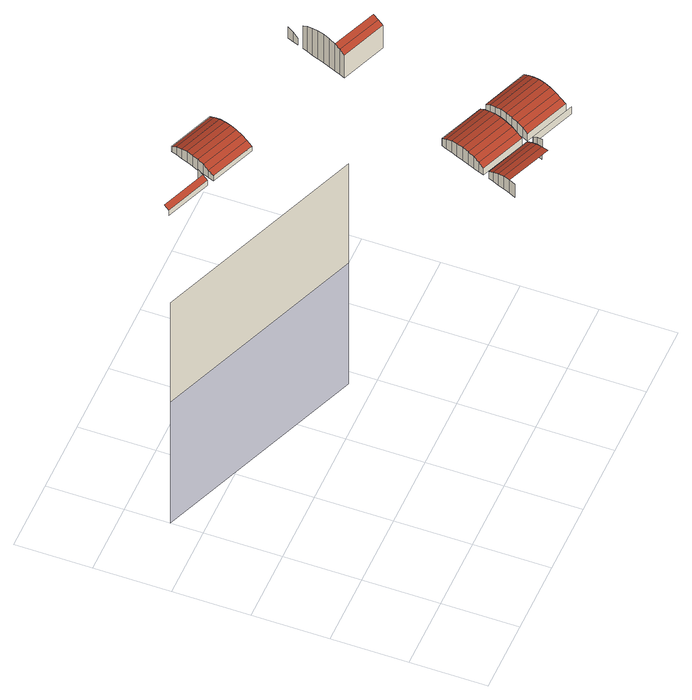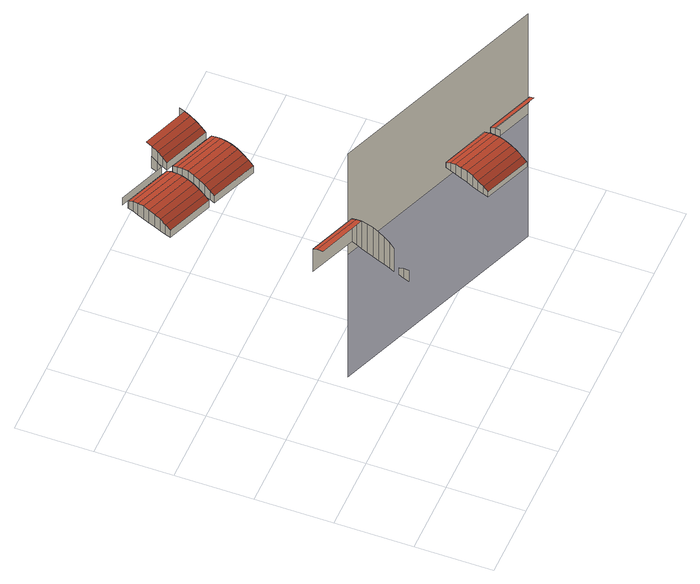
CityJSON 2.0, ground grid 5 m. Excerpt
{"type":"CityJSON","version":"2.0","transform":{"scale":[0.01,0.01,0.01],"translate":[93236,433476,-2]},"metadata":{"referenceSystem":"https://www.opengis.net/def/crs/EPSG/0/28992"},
"CityObjects":{
"building1":{"type":"Building","attributes":{"measuredHeight":21.81},"children":["building1-1","building1-2","building1-3"],"geometry":[{"type":"MultiSurface","lod":"2","boundaries":[[[0,1,2,3]],[[4,5,1,0]],[[6,7,8,9]],[[7,6,10,11]],[[10,6,9,12]],[[13,10,12,14]],[[15,16,17,18]],[[16,19,20,17]],[[21,22,23,24]],[[19,25,26,20]],[[27,23,22,28]],[[29,27,28,30]],[[31,15,18,32]],[[33,29,30,34]],[[15,31,35,16]],[[36,33,34,37]],[[16,35,38,19]],[[19,38,39,25]],[[40,41,42,43]],[[22,44,45,28]],[[25,39,46,47]],[[41,48,49,42]],[[28,45,50,30]],[[48,51,52,49]],[[30,50,53,34]],[[35,31,32,54]],[[51,55,56,52]],[[34,53,57,37]],[[38,35,54,58]],[[59,36,37,57]],[[60,56,55,61]],[[62,40,43,63]],[[39,38,58,64]],[[40,62,65,41]],[[66,60,61,67]],[[46,39,64,68]],[[41,65,69,48]],[[70,71,50,45]],[[72,66,67,73]],[[68,74,75,46]],[[48,69,76,51]],[[71,77,53,50]],[[78,72,73,79]],[[51,76,80,55]],[[77,59,57,53]],[[81,82,83,84]],[[55,80,85,61]],[[86,81,84,87]],[[65,62,63,88]],[[61,85,89,67]],[[69,65,88,90]],[[67,89,91,73]],[[92,93,94,95]],[[76,69,90,96]],[[73,91,97,79]],[[93,98,99,94]],[[100,78,79,97]],[[80,76,96,101]],[[98,102,103,99]],[[101,104,85,80]],[[102,105,106,103]],[[107,86,87,108]],[[104,109,89,85]],[[110,106,105,111]],[[112,92,95,113]],[[109,114,91,89]],[[92,112,115,93]],[[116,110,111,117]],[[114,100,97,91]],[[93,115,118,98]],[[119,116,117,120]],[[98,118,121,102]],[[122,119,120,123]],[[102,121,124,105]],[[105,124,125,111]],[[126,127,128,129]],[[127,130,131,128]],[[130,132,133,131]],[[132,134,135,133]],[[136,135,134,137]],[[138,126,129,139]],[[126,138,140,127]],[[141,136,137,142]],[[127,140,143,130]],[[144,141,142,145]],[[146,144,145,147]],[[148,149,150,151]],[[149,152,153,150]]],"semantics":{"surfaces":[{"type":"WallSurface"},{"type":"ClosureSurface"},{"type":"RoofSurface"}],"values":[0,1,0,2,0,0,0,0,0,0,0,0,0,0,2,0,2,2,0,2,2,0,2,0,2,0,0,2,0,0,0,0,0,2,0,0,2,0,0,0,2,0,0,2,0,0,2,0,0,2,0,2,0,0,2,0,0,0,0,0,0,0,0,0,0,0,2,0,0,2,0,2,0,2,2,0,0,0,0,0,0,2,0,2,0,0,0,0]}}]},
"building1-1":{"type":"BuildingInstallation","parents":["building1"],"geometry":[{"type":"MultiSurface","lod":"2","boundaries":[[[154,155,156,157]],[[158,154,157,159]],[[155,160,161,156]],[[160,162,163,161]],[[162,164,165,163]],[[164,166,167,165]],[[74,158,159,75]],[[19,25,26,20]],[[38,35,54,58]],[[166,168,47,167]],[[68,74,75,46]],[[16,19,20,17]],[[25,47,168,26]],[[46,39,64,68]],[[35,31,32,54]],[[39,38,58,64]],[[31,15,18,32]],[[15,16,17,18]],[[19,38,39,25]],[[165,159,157,163]],[[47,46,75,167]],[[16,35,38,19]],[[163,157,156,161]],[[167,75,159,165]],[[15,31,35,16]],[[25,39,46,47]]],"semantics":{"surfaces":[{"type":"WallSurface"},{"type":"RoofSurface"}],"values":[0,0,0,0,0,0,0,0,0,0,0,0,0,0,0,0,0,0,1,1,1,1,1,1,1,1]}}]},
"building1-2":{"type":"BuildingInstallation","parents":["building1"],"geometry":[{"type":"MultiSurface","lod":"2","boundaries":[[[104,109,89,85]],[[78,72,73,79]],[[114,100,97,91]],[[72,66,67,73]],[[100,78,79,97]],[[101,104,85,80]],[[109,114,91,89]],[[66,60,61,67]],[[60,56,55,61]],[[51,55,56,52]],[[80,76,96,101]],[[48,51,52,49]],[[76,69,90,96]],[[41,48,49,42]],[[69,65,88,90]],[[40,41,42,43]],[[62,40,43,63]],[[65,62,63,88]],[[51,76,80,55]],[[67,89,91,73]],[[61,85,89,67]],[[55,80,85,61]],[[73,91,97,79]],[[48,69,76,51]],[[41,65,69,48]],[[40,62,65,41]]],"semantics":{"surfaces":[{"type":"WallSurface"},{"type":"RoofSurface"}],"values":[0,0,0,0,0,0,0,0,0,0,0,0,0,0,0,0,0,0,1,1,1,1,1,1,1,1]}}]},
"building1-3":{"type":"BuildingInstallation","parents":["building1"],"geometry":[{"type":"MultiSurface","lod":"2","boundaries":[[[119,116,117,120]],[[122,119,120,123]],[[121,118,169,170]],[[115,112,113,171]],[[112,92,95,113]],[[92,93,94,95]],[[98,102,103,99]],[[116,110,111,117]],[[172,173,174,175]],[[173,122,123,174]],[[110,106,105,111]],[[118,115,171,169]],[[176,172,175,177]],[[178,176,177,125]],[[179,178,125,124]],[[124,121,170,179]],[[102,105,106,103]],[[93,98,99,94]],[[98,118,121,102]],[[105,124,125,111]],[[93,115,118,98]],[[92,112,115,93]],[[117,177,175,120]],[[102,121,124,105]],[[111,125,177,117]],[[120,175,174,123]]],"semantics":{"surfaces":[{"type":"WallSurface"},{"type":"RoofSurface"}],"values":[0,0,0,0,0,0,0,0,0,0,0,0,0,0,0,0,0,0,1,1,1,1,1,1,1,1]}}]}
},
"vertices":[
[4,1714,1118],[1410,1151,1118],[1410,1151,1986],[4,1714,1986],[4,1714,56],[1410,1151,56],[945,1854,2029],[642,1976,2029],[642,1976,1986],[945,1854,1986],[958,1888,2051],[655,2010,2051],[958,1888,1986],[974,1926,2068],[974,1926,1986],[991,1837,2029],[1005,1872,2051],[1005,1872,1986],[991,1837,1986],[1021,1910,2068],[1021,1910,1986],[1530,144,2096],[1548,187,2100],[1548,187,1986],[1530,144,1986],[1037,1951,2079],[1037,1951,1986],[1565,229,1986],[1565,229,2096],[1581,271,1986],[1581,271,2085],[1294,1715,2029],[1294,1715,1986],[1597,309,1986],[1597,309,2068],[1308,1750,2051],[1610,343,1986],[1610,343,2047],[1323,1788,2068],[1340,1829,2079],[1623,381,2047],[1637,415,2068],[1637,415,1986],[1623,381,1986],[1850,65,2100],[1867,108,2096],[1357,1872,2082],[1054,1994,2082],[1652,454,2085],[1652,454,1986],[1884,149,2085],[1669,495,2096],[1669,495,1986],[1899,187,2068],[1308,1750,1986],[1686,537,2100],[1686,537,1986],[1913,221,2047],[1323,1788,1986],[1913,221,1986],[1703,580,1986],[1703,580,2096],[1926,259,2047],[1926,259,1986],[1340,1829,1986],[1939,293,2068],[1720,621,1986],[1720,621,2085],[1357,1872,1986],[1955,332,2085],[1867,108,1986],[1884,149,1986],[1735,659,1986],[1735,659,2068],[1374,1914,1986],[1374,1914,2079],[1971,373,2096],[1899,187,1986],[1749,694,1986],[1749,694,2047],[1988,415,2100],[1947,170,1986],[1932,131,1986],[1932,131,2085],[1947,170,2068],[2006,458,2096],[1961,204,1986],[1961,204,2047],[1939,293,1986],[2022,499,2085],[1955,332,1986],[2038,538,2068],[1971,244,2047],[1985,278,2068],[1985,278,1986],[1971,244,1986],[1971,373,1986],[2052,572,2047],[2000,317,2085],[2000,317,1986],[2052,572,1986],[1988,415,1986],[2017,358,2096],[2017,358,1986],[2006,458,1986],[2034,400,2100],[2034,400,1986],[2264,82,1986],[2264,82,2047],[2022,499,1986],[2051,443,1986],[2051,443,2096],[2274,122,2047],[2274,122,1986],[2038,538,1986],[2287,156,2068],[2068,484,1986],[2068,484,2085],[2303,195,2085],[2083,522,1986],[2083,522,2068],[2319,236,2096],[2097,557,1986],[2097,557,2047],[2337,278,2100],[2354,321,2096],[2034,1424,2183],[2048,1458,2205],[2048,1458,1986],[2034,1424,1986],[2063,1497,2222],[2063,1497,1986],[2080,1538,2232],[2080,1538,1986],[2097,1581,2236],[2097,1581,1986],[2114,1623,1986],[2114,1623,2232],[2336,1302,2183],[2336,1302,1986],[2350,1336,2205],[2130,1664,1986],[2130,1664,2222],[2366,1375,2222],[2146,1703,1986],[2146,1703,2205],[2160,1737,1986],[2160,1737,2183],[2174,1775,2044],[2187,1809,2066],[2187,1809,1986],[2174,1775,1986],[2203,1848,2082],[2203,1848,1986],
[1406,1994,1986],[1420,2028,1986],[1420,2028,2029],[1406,1994,2051],[1391,1956,1986],[1391,1956,2068],[1117,2150,1986],[1117,2150,2029],[1104,2116,1986],[1104,2116,2051],[1088,2078,1986],[1088,2078,2068],[1072,2036,1986],[1072,2036,2079],[1054,1994,1986],
[2303,195,1986],[2319,236,1986],[2287,156,1986],[2386,400,1986],[2399,435,1986],[2399,435,2047],[2386,400,2068],[2370,362,1986],[2370,362,2085],[2354,321,1986],[2337,278,1986]
]}
